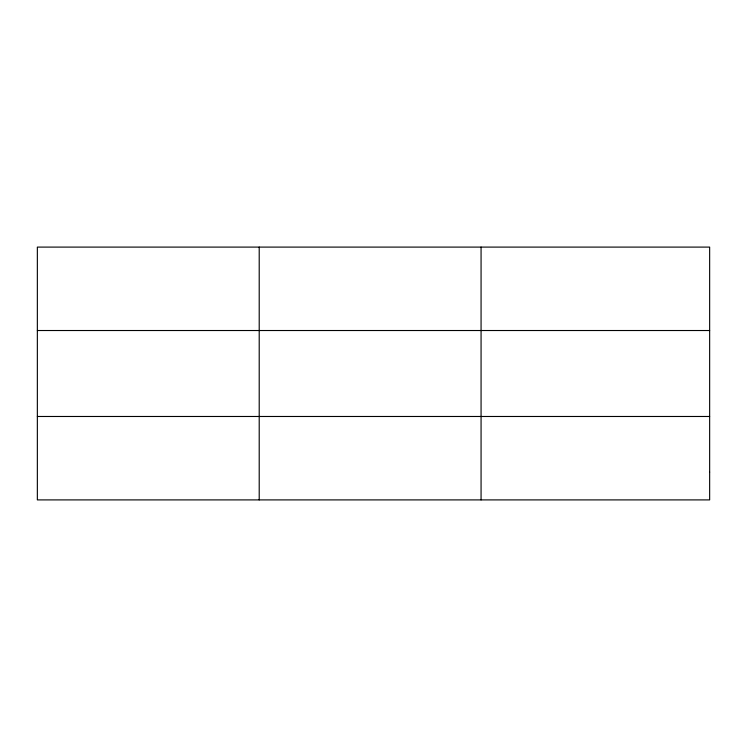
<?xml version="1.0" encoding="UTF-8"?>
<svg xmlns="http://www.w3.org/2000/svg" width="747" height="747" viewBox="0 0 747 747"><rect width="100%" height="100%" fill="white"/><g stroke="black" fill="none" stroke-linecap="round" stroke-linejoin="round"><path stroke-width="1.12" d="M259.209 499.902L259.209 247.098M481.068 499.902L481.068 247.098M37.35 330.519L709.65 330.519M37.35 416.481L709.65 416.481M709.65 472.095L709.65 499.902L37.35 499.902L37.35 247.098L709.65 247.098L709.65 472.095"/></g></svg>
